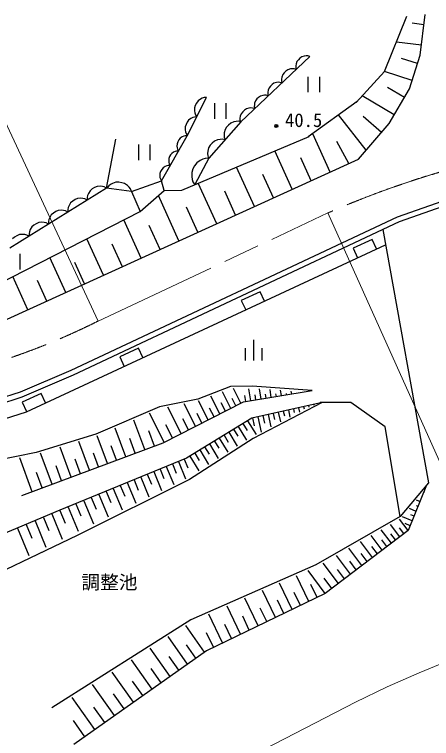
# Model space of a CAD drawing. Units: millimetres, scale not verified. Extents: x 40000 to 680000, y 20000 to 380000.
# Drawn here: x 273398 to 313609, y 241323 to 311069 of the extents above; entities that cross this region are included whole.
import ezdxf
from ezdxf.enums import TextEntityAlignment as Align

# ---------------------------------------------------------------- set-up
doc = ezdxf.new("R2010")
doc.units = ezdxf.units.MM
doc.header["$LTSCALE"] = 1000
doc.linetypes.add('CHAIN', pattern=[18.5, 12, -1.5, 3.5, -1.5])
for name, color, linetype, lineweight in [('M-BGD', 7, 'Continuous', 25), ('M-BMK', 2, 'CHAIN', 13), ('M-STR-HTXT', 7, 'Continuous', 13)]:
    doc.layers.add(name, color=color, linetype=linetype, lineweight=lineweight)
doc.styles.add('ＭＳ ゴシック', font='')
doc.styles.get('ＭＳ ゴシック').set_extended_font_data('MS Gothic')

msp = doc.modelspace()

# ---------------------------------------------------------------- linework, layer by layer
at = {"layer": 'M-BGD'}
for p, q in [((312509, 307135), (312986, 311069)), ((309074, 305580), (311226, 310899)), ((312866, 310086), (311740, 310222)), ((312628, 308119), (310219, 308411)), ((301872, 307014), (295219, 300727)), ((301107, 306985), (300925, 306863)), ((301338, 307055), (301107, 306985)), ((301517, 307075), (301338, 307055)), ((301670, 307071), (301517, 307075)), ((301872, 307014), (301670, 307071)), ((311495, 303917), (312509, 307135)), ((300553, 306313), (300523, 306136)), ((300636, 306540), (300553, 306313)), ((300768, 306715), (300636, 306540)), ((300925, 306863), (300768, 306715)), ((312255, 306331), (310724, 306813)), ((299565, 305618), (299399, 305462)), ((299756, 305747), (299565, 305618)), ((300000, 305821), (299756, 305747)), ((300189, 305843), (300000, 305821)), ((300350, 305838), (300189, 305843)), ((300564, 305778), (300350, 305838)), ((300523, 306136), (300519, 305983)), ((300519, 305983), (300564, 305778)), ((306328, 302589), (309074, 305580)), ((311749, 304721), (309062, 305567)), ((299140, 304851), (299135, 304690)), ((299172, 305038), (299140, 304851)), ((299259, 305277), (299172, 305038)), ((299399, 305462), (299259, 305277)), ((301696, 305075), (301696, 303575)), ((302836, 303575), (302836, 305075)), ((298079, 304173), (297947, 303999)), ((298236, 304322), (298079, 304173)), ((298418, 304444), (298236, 304322)), ((298649, 304514), (298418, 304444)), ((298828, 304534), (298649, 304514)), ((298981, 304530), (298828, 304534)), ((299183, 304473), (298981, 304530)), ((299135, 304690), (299183, 304473)), ((297834, 303595), (297829, 303442)), ((297829, 303442), (297874, 303237)), ((297864, 303772), (297834, 303595)), ((297947, 303999), (297864, 303772)), ((311004, 303082), (309359, 304051)), ((309528, 300578), (311495, 303917)), ((290061, 299385), (291923, 303077)), ((291095, 302742), (290944, 302536)), ((291321, 302910), (291095, 302742)), ((291509, 303004), (291321, 302910)), ((291678, 303059), (291509, 303004)), ((291923, 303077), (291678, 303059)), ((296639, 302763), (296556, 302536)), ((296771, 302937), (296639, 302763)), ((296928, 303085), (296771, 302937)), ((297110, 303208), (296928, 303085)), ((297341, 303277), (297110, 303208)), ((297520, 303298), (297341, 303277)), ((297672, 303294), (297520, 303298)), ((297874, 303237), (297672, 303294)), ((310020, 301413), (306923, 303238)), ((290755, 302067), (290754, 301785)), ((290831, 302311), (290755, 302067)), ((290944, 302536), (290831, 302311)), ((292678, 302528), (292678, 301028)), ((293818, 301028), (293818, 302528)), ((296003, 302043), (295759, 301970)), ((296192, 302065), (296003, 302043)), ((296353, 302060), (296192, 302065)), ((296566, 302001), (296353, 302060)), ((296525, 302358), (296521, 302206)), ((296521, 302206), (296566, 302001)), ((296556, 302536), (296525, 302358)), ((306424, 302694), (301717, 299284)), ((290754, 301785), (290791, 301579)), ((290791, 301579), (290847, 301409)), ((290847, 301409), (290977, 301202)), ((295262, 301500), (295174, 301260)), ((295401, 301684), (295262, 301500)), ((295567, 301841), (295401, 301684)), ((295759, 301970), (295567, 301841)), ((307299, 297991), (304644, 301404)), ((290045, 300687), (289937, 300472)), ((290189, 300883), (290045, 300687)), ((290404, 301043), (290189, 300883)), ((290584, 301132), (290404, 301043)), ((290745, 301185), (290584, 301132)), ((290977, 301202), (290745, 301185)), ((295219, 300727), (292136, 297218)), ((294535, 300716), (294249, 300599)), ((294760, 300763), (294535, 300716)), ((294955, 300776), (294760, 300763)), ((295219, 300727), (294955, 300776)), ((295142, 301073), (295137, 300912)), ((295137, 300912), (295185, 300696)), ((295174, 301260), (295142, 301073)), ((308785, 299716), (307025, 301233)), ((289865, 300240), (289864, 299972)), ((289864, 299972), (289899, 299775)), ((289937, 300472), (289865, 300240)), ((293703, 299977), (293624, 299679)), ((293850, 300215), (293703, 299977)), ((294033, 300422), (293850, 300215)), ((294249, 300599), (294033, 300422)), ((306556, 297129), (309528, 300578)), ((287558, 295051), (290061, 299385)), ((289567, 299277), (289377, 299152)), ((289523, 294145), (301811, 299324)), ((289723, 299344), (289567, 299277)), ((289863, 299381), (289723, 299344)), ((290061, 299385), (289863, 299381)), ((289899, 299775), (289952, 299614)), ((289952, 299614), (290077, 299416)), ((293624, 299679), (293607, 299450)), ((293607, 299450), (293619, 299255)), ((293619, 299255), (293701, 298999)), ((303826, 295886), (302150, 299569)), ((282281, 294347), (283155, 299049)), ((285357, 298541), (285357, 297041)), ((286497, 297041), (286497, 298541)), ((289071, 298622), (289057, 298394)), ((289143, 298815), (289071, 298622)), ((289245, 298992), (289143, 298815)), ((289377, 299152), (289245, 298992)), ((292463, 298681), (292273, 298465)), ((292689, 298866), (292463, 298681)), ((292988, 298987), (292689, 298866)), ((293222, 299036), (292988, 298987)), ((293426, 299050), (293222, 299036)), ((293701, 298999), (293426, 299050)), ((305646, 296715), (304464, 298833)), ((288893, 297874), (288746, 297811)), ((289024, 297909), (288893, 297874)), ((289211, 297912), (289024, 297909)), ((289057, 298394), (289077, 298225)), ((289077, 298225), (289115, 298086)), ((289115, 298086), (289211, 297912)), ((292037, 297905), (292019, 297666)), ((292119, 298217), (292037, 297905)), ((292273, 298465), (292119, 298217)), ((300184, 294229), (298501, 297928)), ((271965, 281386), (306556, 297129)), ((288279, 297194), (288266, 296980)), ((288347, 297377), (288279, 297194)), ((288443, 297543), (288347, 297377)), ((288567, 297693), (288443, 297543)), ((288746, 297811), (288567, 297693)), ((292136, 297218), (290794, 294680)), ((291563, 297127), (291301, 297003)), ((291799, 297200), (291563, 297127)), ((292136, 297218), (291799, 297200)), ((292019, 297666), (292032, 297463)), ((292032, 297463), (292117, 297196)), ((302005, 295058), (301009, 297246)), ((288073, 296486), (287917, 296419)), ((288213, 296524), (288073, 296486)), ((288411, 296527), (288213, 296524)), ((288266, 296980), (288285, 296821)), ((288285, 296821), (288320, 296690)), ((288320, 296690), (288411, 296527)), ((290771, 296497), (290608, 296189)), ((290985, 296777), (290771, 296497)), ((291301, 297003), (290985, 296777)), ((287420, 295764), (287407, 295536)), ((287493, 295958), (287420, 295764)), ((287595, 296134), (287493, 295958)), ((287727, 296294), (287595, 296134)), ((287917, 296419), (287727, 296294)), ((290496, 295854), (290488, 295465)), ((290608, 296189), (290496, 295854)), ((296543, 292572), (294813, 296374)), ((284685, 294004), (287558, 295051)), ((287407, 295536), (287427, 295367)), ((287427, 295367), (287464, 295228)), ((287464, 295228), (287561, 295055)), ((287839, 294120), (287558, 295051)), ((290488, 295465), (290533, 295179)), ((290533, 295179), (290605, 294944)), ((298364, 293401), (297340, 295651)), ((282281, 294347), (272953, 288560)), ((281111, 294398), (280886, 294258)), ((281358, 294499), (281111, 294398)), ((281652, 294526), (281358, 294499)), ((281871, 294507), (281652, 294526)), ((282053, 294464), (281871, 294507)), ((282281, 294347), (282053, 294464)), ((284685, 294004), (282281, 294347)), ((282485, 294560), (282309, 294343)), ((282648, 294683), (282485, 294560)), ((282859, 294798), (282648, 294683)), ((283164, 294900), (282859, 294798)), ((283456, 294907), (283164, 294900)), ((283741, 294866), (283456, 294907)), ((284019, 294778), (283741, 294866)), ((284284, 294594), (284019, 294778)), ((284454, 294425), (284284, 294594)), ((284576, 294262), (284454, 294425)), ((290605, 294944), (290780, 294654)), ((292902, 290915), (291125, 294820)), ((280531, 293831), (280451, 293626)), ((280685, 294082), (280531, 293831)), ((280886, 294258), (280685, 294082)), ((284685, 294004), (284576, 294262)), ((284685, 294004), (285513, 292097)), ((285513, 292097), (287839, 294120)), ((287839, 294120), (289523, 294145)), ((294723, 291743), (293670, 294055)), ((310315, 291574), (316258, 293661)), ((279017, 293099), (278816, 292922)), ((279241, 293238), (279017, 293099)), ((279489, 293340), (279241, 293238)), ((279783, 293367), (279489, 293340)), ((280002, 293347), (279783, 293367)), ((280184, 293305), (280002, 293347)), ((280412, 293187), (280184, 293305)), ((280451, 293626), (280408, 293444)), ((280408, 293444), (280412, 293187)), ((289261, 289258), (287272, 293627)), ((310505, 291111), (316411, 293185)), ((278581, 292466), (278539, 292284)), ((278539, 292284), (278542, 292028)), ((278661, 292671), (278581, 292466)), ((278816, 292922), (278661, 292671)), ((291081, 290086), (289974, 292519)), ((271684, 285039), (285513, 292097)), ((276946, 291762), (276792, 291511)), ((277147, 291939), (276946, 291762)), ((277372, 292078), (277147, 291939)), ((277619, 292180), (277372, 292078)), ((277913, 292207), (277619, 292180)), ((278132, 292187), (277913, 292207)), ((278314, 292145), (278132, 292187)), ((278542, 292028), (278314, 292145)), ((278872, 276802), (310315, 291574)), ((275502, 290918), (275278, 290779)), ((275750, 291020), (275502, 290918)), ((276044, 291047), (275750, 291020)), ((276263, 291028), (276044, 291047)), ((276445, 290985), (276263, 291028)), ((276673, 290868), (276445, 290985)), ((276712, 291306), (276669, 291124)), ((276669, 291124), (276673, 290868)), ((276792, 291511), (276712, 291306)), ((279077, 276346), (310505, 291111)), ((285620, 287601), (283939, 291294)), ((274842, 290146), (274800, 289964)), ((274922, 290351), (274842, 290146)), ((275077, 290603), (274922, 290351)), ((275278, 290779), (275077, 290603)), ((287440, 288429), (286395, 290726)), ((308912, 290362), (313318, 265957)), ((273409, 289619), (273207, 289443)), ((273633, 289758), (273409, 289619)), ((273880, 289860), (273633, 289758)), ((274174, 289887), (273880, 289860)), ((274394, 289868), (274174, 289887)), ((274575, 289825), (274394, 289868)), ((274803, 289708), (274575, 289825)), ((274800, 289964), (274803, 289708)), ((281978, 285943), (280372, 289473)), ((283799, 286772), (282813, 288939)), ((307871, 289388), (306057, 288546)), ((308292, 288481), (307871, 289388)), ((306057, 288546), (306478, 287639)), ((273940, 286507), (273940, 288007)), ((278337, 284286), (276805, 287653)), ((280158, 285115), (279216, 287184)), ((274696, 282629), (273238, 285833)), ((276517, 283458), (275620, 285429)), ((297082, 284361), (295268, 283519)), ((297503, 283454), (297082, 284361)), ((295268, 283519), (295689, 282612)), ((296452, 279726), (296452, 277726)), ((285367, 278923), (283552, 278081)), ((285788, 278016), (285367, 278923)), ((295652, 278926), (295652, 277726)), ((297252, 278926), (297252, 277726)), ((283552, 278081), (283973, 277174)), ((273978, 274708), (278872, 276802)), ((274153, 274239), (279077, 276346)), ((295229, 273613), (294504, 275044)), ((296188, 273862), (295996, 275020)), ((297174, 274025), (297010, 275017)), ((298161, 274188), (298035, 274953)), ((299148, 274351), (299061, 274875)), ((267636, 272706), (273978, 274708)), ((267763, 272221), (274153, 274239)), ((275962, 274563), (274148, 273721)), ((276383, 273656), (275962, 274563)), ((293202, 272585), (292337, 274290)), ((294264, 273123), (293457, 274714)), ((295694, 273780), (295599, 274359)), ((296681, 273943), (296599, 274439)), ((297668, 274106), (297604, 274489)), ((298654, 274269), (298611, 274532)), ((299641, 274432), (299617, 274574)), ((300134, 274514), (300087, 274798)), ((274148, 273721), (274569, 272813)), ((290868, 271402), (289772, 273564)), ((292072, 272012), (291145, 273840)), ((293733, 272854), (293329, 273650)), ((294746, 273368), (294384, 274084)), ((301756, 273407), (301790, 273254)), ((302244, 273516), (302261, 273440)), ((289464, 270690), (288169, 273243)), ((292637, 272299), (292205, 273151)), ((298828, 272755), (299037, 271814)), ((299316, 272864), (299421, 272394)), ((299804, 272973), (299955, 272294)), ((300292, 273081), (300368, 272742)), ((300780, 273190), (300873, 272774)), ((301268, 273299), (301314, 273091)), ((287825, 269859), (286409, 272650)), ((290166, 271046), (289618, 272127)), ((291470, 271707), (291007, 272621)), ((296332, 272199), (296503, 271432)), ((296851, 272315), (297179, 270842)), ((297351, 272426), (297515, 271690)), ((297852, 272538), (298120, 271334)), ((298340, 272647), (298474, 272045)), ((285958, 269149), (284893, 272000)), ((288644, 270274), (287997, 271551)), ((294973, 271387), (295784, 270059)), ((295423, 271662), (295828, 270998)), ((295872, 271937), (296692, 270594)), ((284135, 268468), (283102, 271233)), ((286894, 269498), (286346, 270964)), ((294061, 270831), (294884, 269483)), ((294517, 271109), (294928, 270435)), ((280643, 267164), (279606, 269941)), ((282364, 267806), (281362, 270487)), ((285046, 268808), (284514, 270234)), ((292671, 269982), (293094, 269288)), ((293138, 270268), (293973, 268900)), ((293600, 270549), (294017, 269865)), ((278864, 266499), (277788, 269381)), ((283249, 268137), (282733, 269520)), ((291729, 269408), (292159, 268704)), ((292203, 269697), (293050, 268309)), ((277023, 265812), (275906, 268801)), ((281503, 267485), (281003, 268825)), ((290296, 268533), (291168, 267105)), ((290776, 268826), (291212, 268112)), ((291256, 269119), (292115, 267711)), ((275117, 265100), (273901, 268355)), ((279753, 266832), (279235, 268220)), ((289202, 268016), (289900, 266332)), ((289762, 268248), (290111, 267407)), ((277944, 266156), (277405, 267596)), ((287435, 267284), (287814, 266370)), ((288039, 267534), (288766, 265780)), ((288620, 267775), (288984, 266898)), ((276070, 265456), (275512, 266951)), ((285578, 266514), (286367, 264611)), ((286205, 266774), (286599, 265822)), ((286831, 267034), (287589, 265206)), ((284278, 265976), (285100, 263994)), ((284928, 266245), (285339, 265254)), ((282229, 265126), (282675, 264052)), ((282929, 265416), (283785, 263353)), ((283604, 265696), (284032, 264664)), ((312925, 265037), (312826, 265080)), ((280803, 264535), (281266, 263417)), ((281529, 264836), (282420, 262688)), ((312729, 264578), (312679, 264599)), ((279323, 263922), (279805, 262758)), ((280076, 264234), (281003, 261997)), ((312336, 263658), (312144, 263740)), ((312532, 264118), (312149, 264281)), ((277004, 262961), (278008, 260538)), ((277786, 263285), (278288, 262074)), ((278569, 263609), (279534, 261281)), ((312139, 263198), (311473, 263483)), ((275380, 262288), (276425, 259767)), ((276192, 262624), (276715, 261364)), ((311348, 261363), (310517, 262458)), ((311746, 262279), (310797, 262685)), ((311942, 262739), (311609, 262881)), ((273696, 261590), (274783, 258966)), ((274538, 261939), (275082, 260627)), ((310552, 260758), (309643, 261955)), ((310950, 261061), (310534, 261608)), ((311549, 261819), (311075, 262022)), ((308862, 259476), (307790, 260888)), ((309738, 260141), (308750, 261441)), ((310145, 260450), (309690, 261048)), ((307919, 258760), (306755, 260293)), ((309300, 259808), (308806, 260459)), ((306903, 257989), (305642, 259651)), ((308390, 259118), (307854, 259824)), ((305810, 257159), (304443, 258961)), ((307411, 258374), (306829, 259141)), ((304634, 256266), (303152, 258218)), ((306357, 257574), (305726, 258405)), ((303367, 255305), (301699, 257502)), ((305222, 256713), (304538, 257614)), ((301770, 254529), (300580, 257005)), ((304000, 255785), (303260, 256761)), ((300177, 253763), (298959, 256294)), ((302570, 254914), (301973, 256158)), ((298550, 252981), (297305, 255569)), ((300974, 254146), (300378, 255384)), ((296889, 252182), (295616, 254828)), ((299363, 253372), (298754, 254638)), ((295193, 251367), (293892, 254071)), ((293462, 250534), (292132, 253299)), ((297719, 252581), (297097, 253875)), ((296041, 251774), (295405, 253097)), ((291714, 249652), (289908, 252208)), ((294328, 250950), (293677, 252303)), ((290083, 248499), (288218, 251138)), ((292579, 250109), (291914, 251492)), ((288401, 247311), (286477, 250035)), ((290898, 249075), (289995, 250353)), ((289242, 247905), (288310, 249225)), ((286669, 246087), (284682, 248899)), ((284884, 244826), (282833, 247729)), ((287535, 246699), (286573, 248061)), ((283044, 243526), (280927, 246522)), ((285776, 245456), (284783, 246862)), ((283964, 244176), (282938, 245627)), ((281148, 242186), (278963, 245279)), ((282096, 242856), (281037, 244354)), ((280171, 241496), (279079, 243043))]:
    msp.add_line(p, q, dxfattribs=at)
for points in [[(245927, 268617), (252628, 268515), (260334, 269153), (268246, 270801), (274568, 272798), (309178, 288886)], [(274122, 264728), (287732, 269811), (295494, 273747), (302107, 274840), (296313, 275277), (294236, 275223), (291066, 274020), (287371, 273279), (281249, 270656), (275491, 268882), (269755, 267708), (265391, 266913)], [(303050, 273696), (296286, 272189), (289973, 268336), (277757, 263334), (268410, 259399), (250001, 249999), (240954, 247312)], [(303050, 273696), (296409, 270221), (290260, 266286), (279437, 260875), (263449, 253250), (250577, 246773), (249550, 246471)], [(310578, 262723), (309148, 271359), (305828, 273696), (302876, 273696)], [(313318, 265957), (310578, 262723), (302462, 258049), (290409, 252761), (277004, 244275)], [(313318, 265957), (313126, 265730), (311357, 261370), (303341, 255285), (291899, 249782), (279108, 240745)]]:
    msp.add_lwpolyline(points, dxfattribs=at)
for radius in [150, 90, 30]:
    msp.add_circle((298645, 300325), radius, dxfattribs=at)
at = {"layer": 'M-BMK'}
msp.add_line((281468, 281539), (303617, 291947), dxfattribs=at)
for centre, radius, start, end in [((339751, 209614), 89914, 81.18759, 113.69571), ((250799, 342898), 68597, 277.72748, 296.5569)]:
    msp.add_arc(centre, radius, start, end, dxfattribs=at)
at = {"layer": 'M-STR-HTXT'}
for p, q in [((269449, 307259), (281468, 281539)), ((303617, 291947), (316010, 264355))]:
    msp.add_line(p, q, dxfattribs=at)
msp.add_lwpolyline([(297503, 240289), (306272, 244832), (309335, 246300), (312425, 247666), (314997, 248694)], dxfattribs=at)

# ---------------------------------------------------------------- texts
at = {"layer": 'M-BGD', "style": 'ＭＳ ゴシック'}
for s, p in [('40.5', (299482, 299834)), ('調整池', (279854, 255322))]:
    msp.add_text(s, height=1320, dxfattribs=at).set_placement(p, align=Align.BOTTOM_LEFT)

doc.saveas('drawing.dxf')
